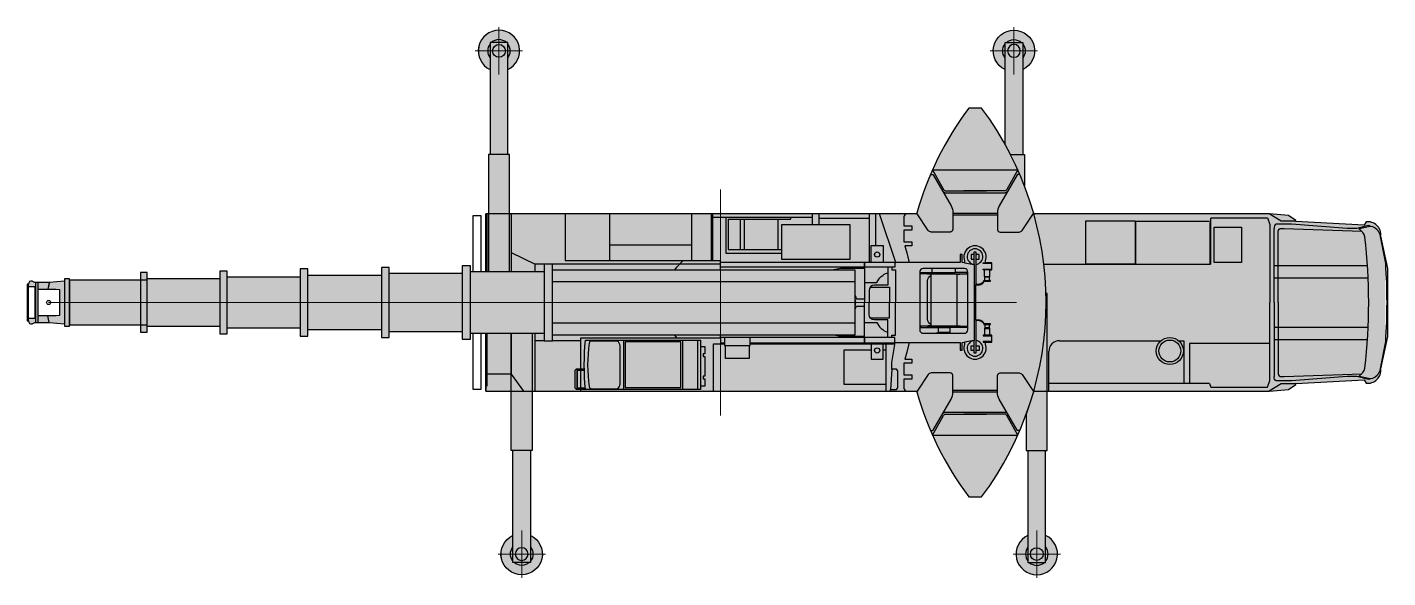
# Model space of a CAD drawing. Header units: millimetres. Extents: x 290079 to 313062, y 17562 to 52858.
# Drawn here: x 290079 to 313062, y 17562 to 26862 of the extents above; entities that cross this region are included whole.
import ezdxf

# ---------------------------------------------------------------- set-up
doc = ezdxf.new("R2010")
doc.units = ezdxf.units.MM
doc.set_wipeout_variables(frame=1)
doc.layers.add('Техника. Кран GROVE GMK6300L-1', color=250, linetype='Continuous')
doc.layers.add('Техника. Кран GROVE GMK6300L-1 Штрих', color=7, linetype='Continuous', true_color=0xffdb70)

# ---------------------------------------------------------------- blocks, each defined once
blk = doc.blocks.new('GROVE GMK6300L-20200707.011')
at = {"layer": 'Техника. Кран GROVE GMK6300L-1 Штрих'}
h = blk.add_hatch(color=256, dxfattribs=at)
h.dxf.hatch_style = 1
h.paths.add_polyline_path([(270, -358), (270, -402), (359, -402), (359, 402), (270, 402), (270, 358)])
h.paths.add_polyline_path([(270, 358), (15, 336), (-178, 336), (-178, 225), (-7, 227), (124, 227), (186, 217), (186, -217), (124, -227), (-7, -227), (15, -336), (270, -358)])
h.paths.add_polyline_path([(15, -336), (-7, -227), (-178, -225), (-178, -336)], flags=17)
h.paths.add_polyline_path([(-178, 336), (-229, 336), (-273, 358, 0.535185), (-337, 312), (-337, 271), (-230, 271), (-230, -271), (-337, -271), (-337, -312, 0.535185), (-273, -358), (-229, -336), (-178, -336)])
h.paths.add_polyline_path([(-337, 312), (-359, 312), (-359, -312), (-337, -312)])
at = {"color": 0, "linetype": 'ByBlock', "lineweight": -2, "transparency": 16777216}
blk.add_line((270, 358), (270, -358), dxfattribs=at)
blk.add_lwpolyline([(359, 402), (270, 402), (270, 358), (15, 336), (-229, 336), (-273, 358, 0.535185), (-337, 312), (-359, 312), (-359, -312), (-337, -312, 0.535185), (-273, -358), (-229, -336), (15, -336), (270, -358), (270, -402), (359, -402)], format="xyb", close=True, dxfattribs=at)
for points in [[(-337, -312), (-337, 312)], [(-337, 271), (-230, 271), (-230, -271), (-337, -271)], [(-213, -335), (-213, 335)], [(-178, 336), (-178, -336)], [(15, 336), (-7, 227)], [(-178, 225), (-7, 227), (124, 227), (186, 217), (186, -217), (124, -227), (-7, -227), (-178, -225)], [(15, -336), (-7, -227)]]:
    blk.add_lwpolyline(points, dxfattribs=at)
blk.add_circle((3, 0), 35, dxfattribs=at)
blk = doc.blocks.new('GROVE GMK6300L-20200707.191159')
at = {"layer": 'Техника. Кран GROVE GMK6300L-1 Штрих'}
h = blk.add_hatch(color=256, dxfattribs=at)
h.dxf.hatch_style = 1
edge = h.paths.add_edge_path()
edge.add_line((3961, 1495), (-9276, 1495))
edge.add_line((-9276, 1495), (-9595, 1472))
edge.add_line((-9595, 1472), (-9718, 1383))
edge.add_line((-9718, 1383), (-9718, 1366))
edge.add_line((-9718, 1366), (-10874, 1305))
edge.add_line((-10874, 1305), (-10905, 1363))
edge.add_arc((-10934, 1144), 221, 82.5148, 185.5947)
edge.add_line((-11154, 1122), (-11272, 577))
edge.add_line((-11272, 577), (-11272, -577))
edge.add_line((-11272, -577), (-11154, -1122))
edge.add_arc((-10934, -1144), 221, 174.4053, 277.4852)
edge.add_line((-10905, -1363), (-10874, -1305))
edge.add_line((-10874, -1305), (-9718, -1366))
edge.add_line((-9718, -1366), (-9718, -1383))
edge.add_line((-9718, -1383), (-9595, -1472))
edge.add_line((-9595, -1472), (-9276, -1495))
edge.add_line((-9276, -1495), (3961, -1495))
edge.add_line((3961, -1495), (3961, 1495))
h = blk.add_hatch(color=256, dxfattribs=at)
h.dxf.hatch_style = 1
h.set_gradient(color1=(92, 92, 92), color2=(209, 209, 209), tint=1)
edge = h.paths.add_edge_path()
edge.add_line((-11146, -1114), (-11231, -659))
edge.add_arc((-1689, 0), 9565, 176.0465, 183.9535, ccw=False)
edge.add_line((-11231, 659), (-11146, 1114))
edge.add_arc((-10929, 1081), 220, 125.8926, 171.481, ccw=False)
edge.add_arc((-10973, 1151), 138, 88.7132, 127.8102, ccw=False)
edge.add_line((-10970, 1289), (-10795, 1248))
edge.add_arc((-10797, 1241), 7.49, -46.3373, 69.7409, ccw=False)
edge.add_arc((-10704, 1077), 182, 118.982, 170.4183)
edge.add_arc((-1796, 0), 9155, 173.0532, 186.9468)
edge.add_arc((-10704, -1077), 182, 189.5817, 241.018)
edge.add_arc((-10797, -1241), 7.49, -69.7409, 46.3373, ccw=False)
edge.add_line((-10795, -1248), (-10970, -1289))
edge.add_arc((-10973, -1151), 138, 232.1898, 271.2868, ccw=False)
edge.add_arc((-10929, -1081), 220, 188.519, 234.1074, ccw=False)
at = {"color": 0, "linetype": 'ByBlock', "lineweight": -2, "transparency": 16777216}
for p, q in [((-5547, 1495), (-5547, 829)), ((-5139, 1495), (-5139, 897)), ((3130, 1495), (3130, -647)), ((3961, 1495), (3961, -1495)), ((3538, -1495), (3538, 1213)), ((3538, 1213), (3945, 1213)), ((-5139, 897), (-4731, 643)), ((-7742, 647), (-7826, 647)), ((-5729, 647), (-7438, 647)), ((-4736, 647), (3130, 647)), ((-5321, -647), (-7010, -647)), ((-4548, -647), (3130, -647)), ((-5139, -1495), (-5139, -829)), ((-4731, -1495), (-4731, -829))]:
    blk.add_line(p, q, dxfattribs=at)
for points in [[(3961, 1495), (-9276, 1495), (-9595, 1472), (-9718, 1383), (-9718, 1366), (-10874, 1305), (-10905, 1363, 0.482772), (-11154, 1122), (-11272, 577), (-11272, -577), (-11154, -1122, 0.482772), (-10905, -1363), (-10874, -1305), (-9718, -1366), (-9718, -1383), (-9595, -1472), (-9276, -1495), (3961, -1495)], [(-11146, -1114), (-11231, -659, -0.034515), (-11231, 659), (-11146, 1114, -0.201582), (-11058, 1260, -0.172267), (-10970, 1289), (-10795, 1248, -0.554755), (-10792, 1236, 0.228279), (-10883, 1107, 0.060697), (-10883, -1107, 0.228279), (-10792, -1236, -0.554755), (-10795, -1248), (-10970, -1289, -0.172267), (-11058, -1260, -0.201582)]]:
    blk.add_lwpolyline(points, format="xyb", close=True, dxfattribs=at)
for points in [[(-9717, 1372), (-9472, 1372), (-9267, 1495)], [(-8284, 1428), (-9240, 1428), (-9279, 1318), (-9279, 0)], [(3945, -1495), (3945, 1412)], [(-9354, 0), (-9354, 1252)], [(-8258, 1366), (-5547, 1366)], [(-11154, 1122), (-11146, 1114)], [(-9354, 0), (-9354, -1252)], [(-8284, -1428), (-9240, -1428), (-9279, -1318), (-9279, 0)], [(-8279, -1424), (-8279, -647)], [(-8268, -1352), (-8268, -647)], [(-7010, -1366), (-7010, -647)], [(-11154, -1122), (-11146, -1114)], [(-9717, -1372), (-9472, -1372), (-9267, -1495)], [(-8258, -1366), (-7010, -1366)]]:
    blk.add_lwpolyline(points, dxfattribs=at)
at = {"linetype": 'ByBlock', "lineweight": -2}
for points in [[(-8258, 1366), (-8284, 1428)], [(3538, 1213), (3329, 1495)], [(-9279, 693), (-7921, 693), (-7921, 1366)], [(-7826, 647), (-7826, 1366)], [(-9354, 626), (-10929, 626)], [(-9354, 419), (-10941, 419)], [(-9354, -419), (-10941, -419)], [(-9354, -626), (-10929, -626)], [(-7010, -647), (-8279, -647)], [(3538, -844), (3130, -647)]]:
    blk.add_lwpolyline(points, dxfattribs=at)
at = {"color": 0, "linetype": 'ByBlock', "lineweight": -2, "transparency": 16777216}
blk.add_lwpolyline([(4048, 1472), (4178, 1472), (4178, -1472), (4048, -1472)], close=True, dxfattribs=at)
for points in [[(-10967, 1294), (-10946, 1299), (-10750, 1248), (-10585, 1251), (-9645, 1325), (-9404, 1325, -0.414214), (-9354, 1275), (-9354, 1252)], [(-9422, 0), (-9422, 1203, 0.414214), (-9471, 1252), (-9520, 1252), (-10832, 1204)], [(-9422, 0), (-9422, -1203, -0.414214), (-9471, -1252), (-9520, -1252), (-10832, -1204)], [(-10967, -1294), (-10946, -1299), (-10750, -1248), (-10585, -1251), (-9645, -1325), (-9404, -1325, 0.414214), (-9354, -1275), (-9354, -1252)]]:
    blk.add_lwpolyline(points, format="xyb", dxfattribs=at)
at = {"linetype": 'ByBlock', "lineweight": -2}
for points in [[(-8337, -1270), (-8802, -1270), (-8802, -674), (-8337, -674)], [(-6171, -647), (-6171, -1377), (-7007, -1377), (-7007, -647)]]:
    blk.add_lwpolyline(points, close=True, dxfattribs=at)
for radius in [229, 185]:
    blk.add_circle((-7590, 819), radius, dxfattribs=at)
at = {"color": 0, "linetype": 'ByBlock', "lineweight": -2, "transparency": 16777216}
blk.add_circle((0, 0), 949, dxfattribs=at)
for centre, start, end in [((-5729, 829), 270, 0), ((-5321, -829), 0, 90), ((-4548, -829), 90, 180)]:
    blk.add_arc(centre, 183, start, end, dxfattribs=at)
blk = doc.blocks.new('GROVE GMK6300L-20200707.175307')
at = {"linetype": 'ByBlock', "lineweight": -2}
blk.add_wipeout([(111, -3285), (111, -3285), (375, -2897), (605, -2489), (799, -2062), (956, -1620), (1075, -1166), (1155, -704), (1195, -237), (1195, 232), (1155, 699), (1076, 1161), (958, 1615), (801, 2057), (607, 2484), (378, 2893), (114, 3281), (111, 3285), (-107, 3285), (-107, 3285), (-370, 2897), (-600, 2489), (-794, 2062), (-952, 1620), (-985, 1507), (-977, 1495), (-1150, 1495), (-1150, 1495), (-1169, 1491), (-1185, 1480), (-1196, 1464), (-1200, 1445), (-1200, 1445), (-1200, 1294), (-1070, 1294), (-1070, 1224), (-1200, 1224), (-1200, 1025), (-1070, 1025), (-1070, 955), (-1188, 955), (-1188, 955), (-1102, 605), (-1054, 247), (-1047, -113), (-1080, -473), (-1152, -826), (-1188, -955), (-1070, -955), (-1070, -1025), (-1200, -1025), (-1200, -1224), (-1070, -1224), (-1070, -1294), (-1200, -1294), (-1200, -1445), (-1200, -1445), (-1196, -1464), (-1185, -1480), (-1169, -1491), (-1150, -1495), (-1150, -1495), (-977, -1495), (-985, -1507), (-985, -1507), (-837, -1952), (-653, -2383), (-432, -2796), (-176, -3190), (-107, -3285)], dxfattribs=at)
at = {"layer": 'Техника. Кран GROVE GMK6300L-1 Штрих', "true_color": 0xadadad}
h = blk.add_hatch(color=253, dxfattribs=at)
h.dxf.hatch_style = 1
edge = h.paths.add_edge_path()
edge.add_line((-107, -3285), (111, -3285))
edge.add_arc((-4300, 0), 5500, 323.3252, 396.6748)
edge.add_line((111, 3285), (-107, 3285))
edge.add_arc((4305, 0), 5500, 143.3252, 164.1009)
edge.add_line((-985, 1507), (-977, 1495))
edge.add_line((-977, 1495), (-1150, 1495))
edge.add_arc((-1150, 1445), 49.9, 89.8815, 180.1627)
edge.add_line((-1200, 1445), (-1200, 1294))
edge.add_line((-1200, 1294), (-1070, 1294))
edge.add_line((-1070, 1294), (-1070, 1224))
edge.add_line((-1070, 1224), (-1200, 1224))
edge.add_line((-1200, 1224), (-1200, 1025))
edge.add_line((-1200, 1025), (-1070, 1025))
edge.add_line((-1070, 1025), (-1070, 955))
edge.add_line((-1070, 955), (-1188, 955))
edge.add_arc((-4300, 0), 3255, -17.0615, 17.0615, ccw=False)
edge.add_line((-1188, -955), (-1070, -955))
edge.add_line((-1070, -955), (-1070, -1025))
edge.add_line((-1070, -1025), (-1200, -1025))
edge.add_line((-1200, -1025), (-1200, -1224))
edge.add_line((-1200, -1224), (-1070, -1224))
edge.add_line((-1070, -1224), (-1070, -1294))
edge.add_line((-1070, -1294), (-1200, -1294))
edge.add_line((-1200, -1294), (-1200, -1445))
edge.add_arc((-1150, -1445), 49.9, 179.8373, 270.1185)
edge.add_line((-1150, -1495), (-977, -1495))
edge.add_line((-977, -1495), (-985, -1507))
edge.add_arc((4305, 0), 5500, 195.8991, 216.6748)
at = {"color": 0, "linetype": 'ByBlock', "lineweight": -2, "transparency": 16777216}
for p, q in [((-718, 2242), (722, 2242)), ((-718, -2242), (722, -2242))]:
    blk.add_line(p, q, dxfattribs=at)
blk.add_lwpolyline([(-107, -3285), (111, -3285, 0.331443), (111, 3285), (-107, 3285, 0.0909), (-985, 1507), (-977, 1495), (-1150, 1495, 0.415652), (-1200, 1445), (-1200, 1294), (-1070, 1294), (-1070, 1224), (-1200, 1224), (-1200, 1025), (-1070, 1025), (-1070, 955), (-1188, 955, -0.149999), (-1188, -955), (-1070, -955), (-1070, -1025), (-1200, -1025), (-1200, -1224), (-1070, -1224), (-1070, -1294), (-1200, -1294), (-1200, -1445, 0.415652), (-1150, -1495), (-977, -1495), (-985, -1507, 0.0909)], format="xyb", close=True, dxfattribs=at)
for points in [[(-754, 2160), (-713, 2160, -0.228147), (-705, 2155), (-405, 1632, -0.132043), (-375, 1520), (-375, 1235, -0.415479), (-420, 1190), (-740, 1190, -0.249112), (-790, 1217), (-977, 1495)], [(-718, 2242), (-531, 1910, 0.265892), (-490, 1885), (193, 1885)], [(722, 2242), (536, 1910, -0.265892), (495, 1885), (-188, 1885)], [(758, 2160), (717, 2160, 0.228147), (710, 2155), (409, 1632, 0.132043), (380, 1520), (380, 1235, 0.415479), (425, 1190), (745, 1190, 0.249112), (794, 1217), (989, 1506)], [(-547, 1880, 0.26842), (-504, 1855), (504, 1855, 0.268226), (547, 1880)], [(-754, -2160), (-713, -2160, 0.228147), (-705, -2155), (-405, -1632, 0.132043), (-375, -1520), (-375, -1235, 0.415479), (-420, -1190), (-740, -1190, 0.249112), (-790, -1217), (-977, -1495)], [(758, -2160), (717, -2160, -0.228147), (710, -2155), (409, -1632, -0.132043), (380, -1520), (380, -1235, -0.415479), (425, -1190), (745, -1190, -0.249112), (794, -1217), (989, -1506)], [(-718, -2242), (-531, -1910, -0.265892), (-490, -1885), (193, -1885)], [(-547, -1880, -0.26842), (-504, -1855), (504, -1855, -0.268226), (547, -1880)], [(722, -2242), (536, -1910, 0.265892), (495, -1885), (-188, -1885)]]:
    blk.add_lwpolyline(points, format="xyb", dxfattribs=at)
for points in [[(-375, 1483), (380, 1483)], [(-371, 1510), (380, 1510)], [(-375, -1483), (380, -1483)], [(-371, -1510), (380, -1510)], [(-107, -3285), (111, -3285)]]:
    blk.add_lwpolyline(points, dxfattribs=at)
blk = doc.blocks.new('GROVE GMK6300L-20200707.18502')
at = {"color": 0, "linetype": 'ByBlock', "lineweight": -2, "transparency": 16777216}
blk.add_wipeout([(4476, 669), (4476, 683), (4476, 703), (4476, 703), (4485, 734), (4488, 766), (4485, 799), (4478, 830), (4464, 860), (4446, 887), (4424, 910), (4398, 929), (4369, 944), (4338, 953), (4306, 957), (4273, 955), (4242, 948), (4212, 935), (4185, 917), (4161, 895), (4141, 870), (4126, 841), (4116, 810), (4112, 778), (4113, 745), (4120, 714), (4124, 703), (4124, 668), (4085, 675), (4085, 808), (4050, 808), (4050, 675), (2962, 675), (2689, 1496), (2685, 1500), (-2622, 1500), (-2622, 710), (-5, 710), (-5, -600), (-2367, -600), (-2367, -1496), (2872, -1496), (2872, -1467), (2972, -1467), (2997, -1442), (2997, -1152), (2972, -1127), (2892, -1127), (2892, -1014), (2952, -675), (4050, -675), (4050, -808), (4085, -808), (4085, -675), (4124, -668), (4124, -703), (4124, -703), (4115, -734), (4112, -766), (4114, -799), (4122, -830), (4135, -860), (4153, -887), (4176, -910), (4202, -929), (4231, -944), (4262, -953), (4294, -957), (4327, -955), (4358, -948), (4388, -935), (4415, -917), (4439, -895), (4459, -870), (4474, -841), (4483, -810), (4488, -778), (4486, -745), (4480, -714), (4476, -703), (4476, -683), (4476, -669), (4584, -669), (4584, -550), (4550, -550), (4550, -438), (4543, -426), (4543, -374), (4564, -373), (4564, -359), (4461, -359), (4461, -359), (4446, -338), (4426, -319), (4403, -306), (4377, -297), (4351, -294), (4324, -296), (4315, -298), (4315, 298), (4315, 298), (4341, 294), (4368, 295), (4394, 302), (4418, 314), (4439, 331), (4456, 351), (4461, 359), (4564, 359), (4564, 373), (4543, 374), (4543, 426), (4550, 438), (4550, 550), (4584, 550), (4584, 669)], dxfattribs=at)
at = {"layer": 'Техника. Кран GROVE GMK6300L-1 Штрих', "transparency": 16777216}
h = blk.add_hatch(color=256, dxfattribs=at)
h.dxf.hatch_style = 1
edge = h.paths.add_edge_path()
edge.add_line((4584, 669), (4476, 669))
edge.add_line((4476, 669), (4476, 683))
edge.add_line((4476, 683), (4476, 703))
edge.add_arc((4300, 769), 188, 339.4519, 560.5481)
edge.add_line((4124, 703), (4124, 668))
edge.add_line((4124, 668), (4085, 675))
edge.add_line((4085, 675), (4085, 808))
edge.add_line((4085, 808), (4050, 808))
edge.add_line((4050, 808), (4050, 675))
edge.add_line((4050, 675), (2962, 675))
edge.add_line((2962, 675), (2689, 1496))
edge.add_line((2689, 1496), (2685, 1500))
edge.add_line((2685, 1500), (-2622, 1500))
edge.add_line((-2622, 1500), (-2622, 710))
edge.add_line((-2622, 710), (-5, 710))
edge.add_line((-5, 710), (-5, -600))
edge.add_line((-5, -600), (-2367, -600))
edge.add_line((-2367, -600), (-2367, -1496))
edge.add_line((-2367, -1496), (2872, -1496))
edge.add_line((2872, -1496), (2872, -1467))
edge.add_line((2872, -1467), (2972, -1467))
edge.add_line((2972, -1467), (2997, -1442))
edge.add_line((2997, -1442), (2997, -1152))
edge.add_line((2997, -1152), (2972, -1127))
edge.add_line((2972, -1127), (2892, -1127))
edge.add_line((2892, -1127), (2892, -1014))
edge.add_line((2892, -1014), (2952, -675))
edge.add_line((2952, -675), (4050, -675))
edge.add_line((4050, -675), (4050, -808))
edge.add_line((4050, -808), (4085, -808))
edge.add_line((4085, -808), (4085, -675))
edge.add_line((4085, -675), (4124, -668))
edge.add_line((4124, -668), (4124, -703))
edge.add_arc((4300, -769), 188, 159.4519, 380.5481)
edge.add_line((4476, -703), (4476, -683))
edge.add_line((4476, -683), (4476, -669))
edge.add_line((4476, -669), (4584, -669))
edge.add_line((4584, -669), (4584, -550))
edge.add_line((4584, -550), (4550, -550))
edge.add_line((4550, -550), (4550, -438))
edge.add_line((4550, -438), (4543, -426))
edge.add_line((4543, -426), (4543, -374))
edge.add_line((4543, -374), (4564, -373))
edge.add_line((4564, -373), (4564, -359))
edge.add_line((4564, -359), (4461, -359))
edge.add_arc((4349, -423), 129, 29.379, 105.2585)
edge.add_line((4315, -298), (4315, 298))
edge.add_arc((4349, 423), 129, 254.7415, 330.621)
edge.add_line((4461, 359), (4564, 359))
edge.add_line((4564, 359), (4564, 373))
edge.add_line((4564, 373), (4543, 374))
edge.add_line((4543, 374), (4543, 426))
edge.add_line((4543, 426), (4550, 438))
edge.add_line((4550, 438), (4550, 550))
edge.add_line((4550, 550), (4584, 550))
edge.add_line((4584, 550), (4584, 669))
h = blk.add_hatch(color=256, dxfattribs=at)
h.dxf.hatch_style = 1
h.set_gradient(color1=(92, 92, 92), color2=(173, 173, 173), tint=1, name='CYLINDER')
h.paths.add_polyline_path([(3553, 476), (3553, -393), (3997, -393), (3997, 476)])
h = blk.add_hatch(color=256, dxfattribs=at)
h.dxf.hatch_style = 1
h.set_gradient(color1=(140, 140, 140), color2=(230, 230, 230), tint=1)
edge = h.paths.add_edge_path()
edge.add_arc((577, -1054), 2821, 172.5522, 187.4478)
edge.add_arc((-2177, -1414), 42.5, 187.1103, 270)
edge.add_line((-2177, -1457), (-1745, -1457))
edge.add_arc((-1784, -1378), 87.5, 296.6678, 361.8549)
edge.add_line((-1696, -1376), (-1696, -1054))
edge.add_line((-1696, -1054), (-1696, -732))
edge.add_arc((-1784, -729), 87.5, 358.1451, 423.3322)
edge.add_line((-1745, -651), (-2177, -651))
edge.add_arc((-2177, -693), 42.5, 90, 172.8897)
at = {"layer": 'Техника. Кран GROVE GMK6300L-1 Штрих', "true_color": 0xd4d4d4, "transparency": 16777216}
h = blk.add_hatch(color=254, dxfattribs=at)
h.dxf.hatch_style = 1
h.paths.add_polyline_path([(-667, -664), (-1612, -664), (-1612, -1436), (-667, -1436)])
at = {"color": 0, "linetype": 'ByBlock', "lineweight": -2, "transparency": 16777216}
for p, q in [((-1876, 1500), (-1876, 710)), ((-484, 710), (-484, 1500)), ((-160, 1500), (-160, 710)), ((-127, 710), (-127, 1500)), ((-1873, 976), (-481, 976)), ((2434, 594), (2434, 0)), ((3493, 482), (4057, 482)), ((3577, 506), (3972, 506)), ((4460, 438), (4550, 438)), ((4543, 426), (4467, 426)), ((4467, 374), (4543, 374)), ((2434, -594), (2434, 0)), ((3493, -399), (4057, -399)), ((3677, -422), (3872, -422)), ((4460, -438), (4550, -438)), ((4467, -374), (4543, -374)), ((4543, -426), (4467, -426)), ((-1637, -635), (-1637, -1472)), ((-642, -635), (-642, -1472)), ((-380, -1472), (-380, -635)), ((3875, -516), (3675, -516)), ((3677, -502), (3872, -502))]:
    blk.add_line(p, q, dxfattribs=at)
for points in [[(4584, 669), (4476, 669), (4476, 683), (4476, 703, 1.442787), (4124, 703), (4124, 668), (4085, 675), (4085, 808), (4050, 808), (4050, 675), (2962, 675), (2689, 1496), (2685, 1500), (-2622, 1500), (-2622, 710), (-5, 710), (-5, -600), (-2367, -600), (-2367, -1496), (2872, -1496), (2872, -1467), (2972, -1467), (2997, -1442), (2997, -1152), (2972, -1127), (2892, -1127), (2892, -1014), (2952, -675), (4050, -675), (4050, -808), (4085, -808), (4085, -675), (4124, -668), (4124, -703, 1.442787), (4476, -703), (4476, -683), (4476, -669), (4584, -669), (4584, -550), (4550, -550), (4550, -438), (4543, -426), (4543, -374), (4564, -373), (4564, -359), (4461, -359, 0.343739), (4315, -298), (4315, 298, 0.343739), (4461, 359), (4564, 359), (4564, 373), (4543, 374), (4543, 426), (4550, 438), (4550, 550), (4584, 550), (4584, 669)], [(2434, 576), (2115, 576, 0.06767), (1885, 546, 0.36834), (1786, 407), (1786, 248, 0.402947), (1836, 200), (2106, 200, -0.315007), (2299, 61), (2434, 61)], [(2434, 338), (2641, 338, -0.197446), (2825, 503)], [(2827, 594), (2827, 295), (2600, 295, 0.405116), (2510, 201), (2510, 0)], [(3553, -371, -0.279094), (3499, -282), (3499, 365, -0.279094), (3553, 454)], [(4449, 359, -0.057818), (4433, 338, -0.271969), (4315, 308)], [(2827, -594), (2827, -295), (2600, -295, -0.405116), (2510, -201), (2510, 0)], [(2434, -576), (2115, -576, -0.06767), (1885, -546, -0.36834), (1786, -407), (1786, -248, -0.402947), (1836, -200), (2106, -200, 0.315007), (2299, -61), (2434, -61)], [(2434, -338), (2641, -338, 0.197446), (2825, -503)], [(4449, -359, 0.057818), (4433, -338, 0.271958), (4315, -308, 0.271958)]]:
    blk.add_lwpolyline(points, format="xyb", dxfattribs=at)
for points in [[(-127, 1440), (1557, 1440)], [(1039, 830), (96, 830), (96, 1440)], [(129, 1405), (129, 895), (1039, 895)], [(129, 1405), (1180, 1405)], [(336, 895), (336, 1405)], [(406, 895), (406, 1405)], [(977, 895), (977, 1405)], [(1180, 1440), (1180, 1405)], [(1557, 1318), (1557, 1500)], [(1669, 1318), (1669, 1500)], [(1669, 1427), (2512, 1427)], [(2512, 1500), (2512, 683)], [(2624, 960), (2624, 1500)], [(2548, 683), (2548, 960), (2746, 960), (2746, 683)], [(4285, 810), (4233, 810), (4233, 731), (4285, 731)], [(4285, 640), (4285, 855), (4315, 855), (4315, 298)], [(4315, 731), (4368, 731), (4368, 810), (4315, 810)], [(2892, 594), (2892, 550), (2954, 550), (2954, 0)], [(2944, 675), (2962, 675)], [(3553, 476), (3506, 476), (3493, 482), (3389, 482), (3387, 484), (3387, 505), (3577, 506), (3577, 573)], [(3997, 476), (4044, 476), (4057, 482), (4160, 482), (4162, 484), (4163, 505), (3972, 506), (3972, 573)], [(4124, 668), (4285, 640), (4285, -640), (4124, -668)], [(4584, 657), (4440, 657), (4440, 669), (4476, 669)], [(4440, 550), (4440, 562), (4584, 562)], [(4550, 550), (4440, 550)], [(4461, 359), (4446, 359), (4446, 373), (4467, 374), (4467, 426), (4460, 438), (4460, 550)], [(2532, 260), (2853, 260), (2853, 0)], [(2532, -260), (2853, -260), (2853, 0)], [(2892, -594), (2892, -550), (2954, -550), (2954, 0)], [(3553, -393), (3506, -393), (3493, -399), (3389, -399), (3387, -401), (3387, -422), (3677, -422), (3677, -502), (3675, -506), (3675, -516), (3645, -516), (3645, -520)], [(3997, -393), (4044, -393), (4057, -399), (4160, -399), (4162, -401), (4163, -422), (3872, -422), (3872, -502), (3875, -506), (3875, -516), (3905, -516), (3905, -520)], [(4315, -298), (4315, -855), (4285, -855), (4285, -640)], [(4461, -359), (4446, -359), (4446, -373), (4467, -374), (4467, -426), (4460, -438), (4460, -550)], [(502, -683), (2434, -683), (2434, -594), (0, -594), (0, -683), (70, -683)], [(70, -594), (70, -724), (502, -724), (502, -594)], [(4550, -550), (4440, -550)], [(4440, -550), (4440, -562), (4584, -562)], [(4584, -657), (4440, -657), (4440, -669), (4476, -669)], [(-335, -741), (-265, -741), (-265, -866), (-294, -866), (-294, -911), (-265, -911), (-265, -1246), (-294, -1246), (-294, -1291), (-265, -1291), (-265, -1416), (-335, -1416)], [(-118, -1491), (-118, -701), (70, -701)], [(482, -724), (482, -946), (82, -946), (82, -724)], [(502, -701), (2947, -701)], [(2792, -1386), (2092, -1386), (2092, -801), (2548, -801)], [(2548, -701), (2548, -960), (2746, -960), (2746, -701)], [(2746, -801), (2792, -801)], [(2792, -701), (2792, -1496)], [(4285, -810), (4233, -810), (4233, -731), (4285, -731)], [(4315, -731), (4368, -731), (4368, -810), (4315, -810)], [(-2300, -1125), (-2438, -1125), (-2463, -1150), (-2463, -1440), (-2438, -1465), (-2280, -1465)], [(-2428, -1125), (-2428, -1465)], [(2892, -1127), (2872, -1467)], [(-2299, -1150), (-2423, -1150), (-2423, -1440), (-2283, -1440)]]:
    blk.add_lwpolyline(points, dxfattribs=at)
for points in [[(1039, 1317), (2187, 1317), (2187, 729), (1039, 729)], [(2434, 683), (2434, 594), (0, 594), (0, 683)], [(2434, 594), (2434, 683), (2944, 683), (2944, 594)], [(3553, 476), (3553, -393), (3997, -393), (3997, 476)], [(-667, -664), (-1612, -664), (-1612, -1436), (-667, -1436)], [(2434, -594), (2434, -683), (2944, -683), (2944, -594)]]:
    blk.add_lwpolyline(points, close=True, dxfattribs=at)
for points in [[(3365, -460, 0.414979), (3425, -520), (4120, -520, 0.415493), (4180, -460), (4180, 42), (4180, 513, 0.415493), (4120, 573), (3425, 573, 0.414979), (3365, 513)], [(1850, 188), (2113, 188, -0.885977), (2113, -188), (1850, -188, -0.99959)], [(-335, -635), (-335, -1472), (-2280, -1472, -0.049898), (-2280, -635)], [(-2220, -688, 0.065086), (-2220, -1419, 0.378316), (-2177, -1457), (-1745, -1457, 0.292359), (-1696, -1376), (-1696, -1054), (-1696, -732, 0.292359), (-1745, -651), (-2177, -651, 0.378316)]]:
    blk.add_lwpolyline(points, format="xyb", close=True, dxfattribs=at)
for centre in [(2647, 810), (2647, -810)]:
    blk.add_circle(centre, 44.8, dxfattribs=at)
at = {"color": 0, "linetype": 'ByBlock', "lineweight": 5, "transparency": 16777216}
blk.add_circle((0, 0), 119, dxfattribs=at)
at = {"color": 0, "linetype": 'ByBlock', "lineweight": -2, "transparency": 16777216}
for centre, start, end in [((4300, 775), 276.5394, 263.5125), ((4300, -775), 96.4875, 83.4606)]:
    blk.add_arc(centre, 132, start, end, dxfattribs=at)
blk = doc.blocks.new('GROVE GMK6300L-20200707.192123')
at = {"linetype": 'ByBlock', "lineweight": -2}
blk.add_wipeout([(150, 2270), (-150, 2270), (-150, 316), (-150, 316), (-246, 248), (-315, 153), (-348, 39), (-341, -78), (-296, -187), (-217, -275), (-113, -331), (3, -350), (119, -329), (222, -271), (299, -182), (342, -72), (347, 46), (312, 158), (242, 253), (150, 316)], dxfattribs=at)
at = {"layer": 'Техника. Кран GROVE GMK6300L-1 Штрих', "true_color": 0xadadad}
h = blk.add_hatch(color=253, dxfattribs=at)
h.dxf.hatch_style = 1
edge = h.paths.add_edge_path()
edge.add_line((150, 316), (150, 2270))
edge.add_line((150, 2270), (-150, 2270))
edge.add_line((-150, 2270), (-150, 316))
edge.add_arc((0, 0), 350, 115.3769, 424.6231)
at = {"color": 0, "linetype": 'ByBlock', "lineweight": -2, "transparency": 16777216}
blk.add_lwpolyline([(150, 316), (150, 2270), (-150, 2270), (-150, 316, 4.441518)], format="xyb", close=True, dxfattribs=at)
blk.add_lwpolyline([(-150, 316), (-150, -140), (150, -140), (150, 316)], dxfattribs=at)
at = {"color": 0, "linetype": 'ByBlock', "lineweight": 5}
for points in [[(0, 400), (0, 0)], [(-400, 0), (0, 0)], [(0, 0), (400, 0)], [(0, 0), (0, -400)]]:
    blk.add_lwpolyline(points, dxfattribs=at)
at = {"linetype": 'ByBlock', "lineweight": -2}
blk.add_circle((0, 0), 108, dxfattribs=at)
at = {"color": 0, "linetype": 'ByBlock', "lineweight": -2, "transparency": 16777216}
for start, end in [(142.3136, 217.6864), (322.3136, 37.6864), (227.6132, 312.3868)]:
    blk.add_arc((0, 0), 190, start, end, dxfattribs=at)
blk = doc.blocks.new('GROVE GMK6300L-20200707.192314')
at = {"linetype": 'ByBlock', "lineweight": -2}
blk.add_wipeout([(177.5, 2650), (-177.5, 2650), (-177.5, 0), (177.5, 0)], dxfattribs=at)
at = {"layer": 'Техника. Кран GROVE GMK6300L-1 Штрих'}
h = blk.add_hatch(color=256, dxfattribs=at)
h.dxf.hatch_style = 1
h.paths.add_polyline_path([(-177.5, 0), (177.5, 0), (177.5, 2650), (-177.5, 2650)])
at = {"color": 0, "linetype": 'ByBlock', "lineweight": -2, "transparency": 16777216}
blk.add_lwpolyline([(-177.5, 0), (177.5, 0), (177.5, 2650), (-177.5, 2650)], close=True, dxfattribs=at)
blk = doc.blocks.new('GROVE GMK6300L-20230103.10542')
at = {"color": 0, "linetype": 'ByBlock', "lineweight": -2, "transparency": 16777216}
blk.add_wipeout([(-265, 579), (-280, 594), (-280, 614), (-265, 629), (0, 629), (0, 670), (30, 694), (39, 694), (45, 698), (45, 698), (29, 715), (17, 735), (10, 757), (9, 781), (13, 804), (22, 825), (37, 844), (55, 859), (76, 869), (99, 874), (123, 873), (145, 867), (166, 855), (183, 839), (196, 819), (204, 797), (207, 775), (242, 792), (255, 795), (378, 795), (847, 670), (968, 670), (968, 670), (980, 668), (989, 661), (996, 651), (998, 640), (998, 640), (998, -640), (998, -640), (996, -651), (989, -661), (980, -668), (968, -670), (968, -670), (847, -670), (378, -795), (255, -795), (242, -792), (207, -775), (207, -775), (204, -799), (196, -821), (182, -840), (165, -856), (144, -867), (122, -873), (98, -874), (75, -869), (54, -858), (36, -843), (22, -824), (12, -803), (8, -780), (10, -756), (17, -734), (30, -714), (45, -698), (39, -694), (30, -694), (0, -670), (0, -629), (-265, -629), (-280, -614), (-280, -594), (-265, -579), (0, -579), (0, 579)], dxfattribs=at)
at = {"layer": 'Техника. Кран GROVE GMK6300L-1 Штрих', "transparency": 16777216}
h = blk.add_hatch(color=256, dxfattribs=at)
h.dxf.hatch_style = 1
edge = h.paths.add_edge_path()
edge.add_line((0, 579), (-265, 579))
edge.add_line((-265, 579), (-280, 594))
edge.add_line((-280, 594), (-280, 614))
edge.add_line((-280, 614), (-265, 629))
edge.add_line((-265, 629), (0, 629))
edge.add_line((0, 629), (0, 670))
edge.add_line((0, 670), (30, 694))
edge.add_line((30, 694), (39, 694))
edge.add_line((39, 694), (45, 698))
edge.add_arc((108, 775), 99.2, 0.2076432, 231.037104, ccw=False)
edge.add_line((207, 775), (242, 792))
edge.add_line((242, 792), (255, 795))
edge.add_line((255, 795), (378, 795))
edge.add_line((378, 795), (847, 670))
edge.add_line((847, 670), (968, 670))
edge.add_arc((968, 640), 30, -0.1945594, 89.9450815, ccw=False)
edge.add_line((998, 640), (998, -640))
edge.add_arc((968, -640), 30, -89.9450815, 0.1945594, ccw=False)
edge.add_line((968, -670), (847, -670))
edge.add_line((847, -670), (378, -795))
edge.add_line((378, -795), (255, -795))
edge.add_line((255, -795), (242, -792))
edge.add_line((242, -792), (207, -775))
edge.add_arc((108, -775), 99.2, 128.962896, 359.7923568, ccw=False)
edge.add_line((45, -698), (39, -694))
edge.add_line((39, -694), (30, -694))
edge.add_line((30, -694), (0, -670))
edge.add_line((0, -670), (0, -629))
edge.add_line((0, -629), (-265, -629))
edge.add_line((-265, -629), (-280, -614))
edge.add_line((-280, -614), (-280, -594))
edge.add_line((-280, -594), (-265, -579))
edge.add_line((-265, -579), (0, -579))
edge.add_line((0, -579), (0, 579))
h = blk.add_hatch(color=256, dxfattribs=at)
h.dxf.hatch_style = 1
h.set_gradient(color1=(92, 92, 92), color2=(173, 173, 173), tint=1, name='CYLINDER')
h.paths.add_polyline_path([(720, -429), (720, 439), (276, 439), (276, -429)])
at = {"color": 0, "linetype": 'ByBlock', "lineweight": -2, "transparency": 16777216}
for p, q in [((45, 698), (207, 775)), ((188, 550), (188, 469)), ((305, 497), (690, 497)), ((45, -698), (207, -775)), ((188, -545), (188, -459))]:
    blk.add_line(p, q, dxfattribs=at)
for points in [[(0, 579), (-265, 579), (-280, 594), (-280, 614), (-265, 629), (0, 629), (0, 670), (30, 694), (39, 694), (45, 698, -1.582293871), (207, 775), (242, 792), (255, 795), (378, 795), (847, 670), (968, 670, -0.41492758), (998, 640), (998, -640, -0.41492758), (968, -670), (847, -670), (378, -795), (255, -795), (242, -792), (207, -775, -1.582293871), (45, -698), (39, -694), (30, -694), (0, -670), (0, -629), (-265, -629), (-280, -614), (-280, -594), (-265, -579), (0, -579)], [(933, 630, -0.411926575), (918, 615), (318, 615, -0.999472822), (318, 645), (918, 645, -0.414496054)], [(933, -630, 0.411926575), (918, -615), (318, -615, 0.999472822), (318, -645), (918, -645, 0.414496054)]]:
    blk.add_lwpolyline(points, format="xyb", close=True, dxfattribs=at)
for points in [[(847, -670), (0, -670), (0, -579), (0, 670), (847, 670)], [(0, 579), (0, 629)], [(998, 550), (0, 550)], [(113, 642), (8, 642)], [(8, 566), (113, 566)], [(133, 442), (111, 442), (111, 469), (133, 469)], [(133, 550), (133, -550)], [(158, 550), (158, -550)], [(158, 469), (837, 469)], [(837, 442), (158, 442)], [(188, 442), (188, -432)], [(253, 469), (253, 477), (258, 477), (258, 497), (305, 497), (305, 550)], [(743, 469), (743, 477), (738, 477), (738, 497), (690, 497), (690, 550)], [(837, 550), (837, -550)], [(862, 550), (862, -550)], [(862, 469), (885, 469), (885, 442), (862, 442)], [(896, 550), (896, -550)], [(998, -550), (0, -550)], [(0, -629), (0, -579)], [(8, -566), (113, -566)], [(113, -642), (8, -642)], [(133, -432), (111, -432), (111, -459), (133, -459)], [(837, -432), (158, -432)], [(158, -459), (837, -459)], [(414, -479), (397, -550)], [(582, -479), (599, -550)], [(862, -459), (885, -459), (885, -432), (862, -432)]]:
    blk.add_lwpolyline(points, dxfattribs=at)
for points in [[(113, 564), (113, 644), (8, 644), (8, 564)], [(720, -429), (720, 439), (276, 439), (276, -429)], [(113, -564), (113, -644), (8, -644), (8, -564)], [(374, -459), (374, -479), (622, -479), (622, -459)]]:
    blk.add_lwpolyline(points, close=True, dxfattribs=at)
at = {"color": 0, "linetype": 'ByBlock', "lineweight": 5, "transparency": 16777216}
blk.add_lwpolyline([(500, 651), (500, -651)], dxfattribs=at)
at = {"color": 0, "linetype": 'ByBlock', "lineweight": -2, "transparency": 16777216}
for centre in [(108, 775), (108, -775)]:
    blk.add_circle(centre, 30.4, dxfattribs=at)
blk = doc.blocks.new('*U62')
at = {"color": 0, "linetype": 'ByBlock', "lineweight": -2, "transparency": 16777216}
blk.add_lwpolyline([(-11337, 336), (-11360, 227)], dxfattribs=at)
at = {"color": 0, "linetype": 'ByBlock', "lineweight": -2, "transparency": 16777216, "rotation": 180}
blk.add_blockref('GROVE GMK6300L-20200707.192123', (-3742, 4250), dxfattribs=at)
at = {"color": 0, "linetype": 'ByBlock', "lineweight": -2, "transparency": 16777216, "xscale": -1, "rotation": 180}
blk.add_blockref('GROVE GMK6300L-20200707.192123', (4957, 4250), dxfattribs=at)
at = {"color": 0, "linetype": 'ByBlock', "lineweight": -2, "transparency": 16777216, "xscale": -1}
blk.add_blockref('GROVE GMK6300L-20200707.192123', (-3358, -4250), dxfattribs=at)
at = {"color": 0, "linetype": 'ByBlock', "lineweight": -2, "transparency": 16777216}
blk.add_blockref('GROVE GMK6300L-20200707.192123', (5343, -4250), dxfattribs=at)
at = {"color": 0, "linetype": 'ByBlock', "lineweight": -2, "transparency": 16777216, "rotation": 180}
blk.add_blockref('GROVE GMK6300L-20200707.192314', (-3742, 2500), dxfattribs=at)
at = {"color": 0, "linetype": 'ByBlock', "lineweight": -2, "transparency": 16777216, "xscale": -1, "rotation": 180}
blk.add_blockref('GROVE GMK6300L-20200707.192314', (4957, 2500), dxfattribs=at)
at = {"color": 0, "linetype": 'ByBlock', "lineweight": -2, "transparency": 16777216, "xscale": -1}
blk.add_blockref('GROVE GMK6300L-20200707.192314', (-3358, -2500), dxfattribs=at)
at = {"color": 0, "linetype": 'ByBlock', "lineweight": -2, "transparency": 16777216}
blk.add_blockref('GROVE GMK6300L-20200707.192314', (5343, -2500), dxfattribs=at)
at = {"color": 0, "linetype": 'ByBlock', "lineweight": -2, "transparency": 16777216, "rotation": 180}
blk.add_blockref('GROVE GMK6300L-20200707.191159', (0, 0), dxfattribs=at)
at = {"color": 0, "linetype": 'ByBlock', "lineweight": -2, "transparency": 16777216}
blk.add_blockref('GROVE GMK6300L-20200707.175307', (4300, 0), dxfattribs=at)
blk.add_blockref('GROVE GMK6300L-20200707.18502', (0, 0), dxfattribs=at)
blk.add_wipeout([(-10994, 375), (-10994, -375), (0, -375), (0, 375)], dxfattribs=at)
blk.add_blockref('GROVE GMK6300L-20200707.011', (-11353, 0), dxfattribs=at)
blk.add_wipeout([(-9687, 504), (-9800, 504), (-9800, -504), (-9687, -504)], dxfattribs=at)
at = {"layer": 'Техника. Кран GROVE GMK6300L-1 Штрих', "true_color": 0xadadad, "transparency": 16777216}
h = blk.add_hatch(color=253, dxfattribs=at)
h.dxf.hatch_style = 1
h.paths.add_polyline_path([(-10994, 375), (-10994, -375), (0, -375), (0, 375)])
at = {"color": 0, "linetype": 'ByBlock', "lineweight": -2, "transparency": 16777216}
blk.add_lwpolyline([(-10994, 375), (-10994, -375), (0, -375), (0, 375)], close=True, dxfattribs=at)
blk.add_wipeout([(0, -405), (-9687, -405), (-9687, 405), (0, 405)], dxfattribs=at)
at = {"layer": 'Техника. Кран GROVE GMK6300L-1 Штрих', "transparency": 16777216}
h = blk.add_hatch(color=256, dxfattribs=at)
h.dxf.hatch_style = 1
h.paths.add_polyline_path([(-9687, 504), (-9800, 504), (-9800, -504), (-9687, -504)])
at = {"layer": 'Техника. Кран GROVE GMK6300L-1 Штрих', "true_color": 0xadadad, "transparency": 16777216}
h = blk.add_hatch(color=253, dxfattribs=at)
h.dxf.hatch_style = 1
h.paths.add_polyline_path([(0, 405), (0, -405), (-9687, -405), (-9687, 405)])
at = {"color": 0, "linetype": 'ByBlock', "lineweight": -2, "transparency": 16777216}
for points in [[(-9687, 504), (-9800, 504), (-9800, -504), (-9687, -504)], [(0, 405), (0, -405), (-9687, -405), (-9687, 405)]]:
    blk.add_lwpolyline(points, close=True, dxfattribs=at)
blk.add_wipeout([(0, -434), (-8336, -434), (-8336, 434), (0, 434)], dxfattribs=at)
at = {"layer": 'Техника. Кран GROVE GMK6300L-1 Штрих', "true_color": 0xadadad, "transparency": 16777216}
h = blk.add_hatch(color=253, dxfattribs=at)
h.dxf.hatch_style = 1
h.paths.add_polyline_path([(0, 434), (0, -434), (-8336, -434), (-8336, 434)])
at = {"color": 0, "linetype": 'ByBlock', "lineweight": -2, "transparency": 16777216}
blk.add_wipeout([(-8336, 532), (-8455, 532), (-8455, -532), (-8336, -532)], dxfattribs=at)
at = {"layer": 'Техника. Кран GROVE GMK6300L-1 Штрих', "transparency": 16777216}
h = blk.add_hatch(color=256, dxfattribs=at)
h.dxf.hatch_style = 1
h.paths.add_polyline_path([(-8336, 532), (-8455, 532), (-8455, -532), (-8336, -532)])
at = {"color": 0, "linetype": 'ByBlock', "lineweight": -2, "transparency": 16777216}
for points in [[(-8336, 532), (-8455, 532), (-8455, -532), (-8336, -532)], [(0, 434), (0, -434), (-8336, -434), (-8336, 434)]]:
    blk.add_lwpolyline(points, close=True, dxfattribs=at)
blk.add_wipeout([(-6972, 570), (-7099, 570), (-7099, -570), (-6972, -570)], dxfattribs=at)
blk.add_wipeout([(0, -463), (-6972, -463), (-6972, 463), (0, 463)], dxfattribs=at)
at = {"layer": 'Техника. Кран GROVE GMK6300L-1 Штрих', "transparency": 16777216}
h = blk.add_hatch(color=256, dxfattribs=at)
h.dxf.hatch_style = 1
h.paths.add_polyline_path([(-6972, 570), (-7099, 570), (-7099, -570), (-6972, -570)])
at = {"layer": 'Техника. Кран GROVE GMK6300L-1 Штрих', "true_color": 0xadadad, "transparency": 16777216}
h = blk.add_hatch(color=253, dxfattribs=at)
h.dxf.hatch_style = 1
h.paths.add_polyline_path([(0, 463), (0, -463), (-6972, -463), (-6972, 463)])
at = {"color": 0, "linetype": 'ByBlock', "lineweight": -2, "transparency": 16777216}
for points in [[(-6972, 570), (-7099, 570), (-7099, -570), (-6972, -570)], [(0, 463), (0, -463), (-6972, -463), (-6972, 463)]]:
    blk.add_lwpolyline(points, close=True, dxfattribs=at)
blk.add_wipeout([(-5595, 590), (-5727, 590), (-5727, -590), (-5595, -590)], dxfattribs=at)
blk.add_wipeout([(0, -493), (-5595, -493), (-5595, 493), (0, 493)], dxfattribs=at)
at = {"layer": 'Техника. Кран GROVE GMK6300L-1 Штрих', "transparency": 16777216}
h = blk.add_hatch(color=256, dxfattribs=at)
h.dxf.hatch_style = 1
h.paths.add_polyline_path([(-5595, 590), (-5727, 590), (-5727, -590), (-5595, -590)])
at = {"layer": 'Техника. Кран GROVE GMK6300L-1 Штрих', "true_color": 0xadadad, "transparency": 16777216}
h = blk.add_hatch(color=253, dxfattribs=at)
h.dxf.hatch_style = 1
h.paths.add_polyline_path([(0, 493), (0, -493), (-5595, -493), (-5595, 493)])
at = {"color": 0, "linetype": 'ByBlock', "lineweight": -2, "transparency": 16777216}
for points in [[(-5595, 590), (-5727, 590), (-5727, -590), (-5595, -590)], [(0, 493), (0, -493), (-5595, -493), (-5595, 493)]]:
    blk.add_lwpolyline(points, close=True, dxfattribs=at)
blk.add_wipeout([(-4223, 619), (-4361, 619), (-4361, -619), (-4223, -619)], dxfattribs=at)
blk.add_wipeout([(0, -522), (-4223, -522), (-4223, 522), (0, 522)], dxfattribs=at)
at = {"layer": 'Техника. Кран GROVE GMK6300L-1 Штрих', "transparency": 16777216}
h = blk.add_hatch(color=256, dxfattribs=at)
h.dxf.hatch_style = 1
h.paths.add_polyline_path([(-4223, 619), (-4361, 619), (-4361, -619), (-4223, -619)])
at = {"layer": 'Техника. Кран GROVE GMK6300L-1 Штрих', "true_color": 0xadadad, "transparency": 16777216}
h = blk.add_hatch(color=253, dxfattribs=at)
h.dxf.hatch_style = 1
h.paths.add_polyline_path([(0, 522), (0, -522), (-4223, -522), (-4223, 522)])
at = {"color": 0, "linetype": 'ByBlock', "lineweight": -2, "transparency": 16777216}
for points in [[(-4223, 619), (-4361, 619), (-4361, -619), (-4223, -619)], [(0, 522), (0, -522), (-4223, -522), (-4223, 522)]]:
    blk.add_lwpolyline(points, close=True, dxfattribs=at)
blk.add_wipeout([(-2836, 648), (-2980, 648), (-2980, -648), (-2836, -648)], dxfattribs=at)
blk.add_wipeout([(-2836, 551), (-2836, -551), (2270, -551), (2270, 551)], dxfattribs=at)
at = {"layer": 'Техника. Кран GROVE GMK6300L-1 Штрих', "transparency": 16777216}
h = blk.add_hatch(color=256, dxfattribs=at)
h.dxf.hatch_style = 1
h.paths.add_polyline_path([(-2836, 648), (-2980, 648), (-2980, -648), (-2836, -648)])
h = blk.add_hatch(color=256, dxfattribs=at)
h.dxf.hatch_style = 1
h.paths.add_polyline_path([(-2836, 551), (2270, 551), (2270, -551), (-2836, -551)])
at = {"color": 0, "linetype": 'ByBlock', "lineweight": 9, "transparency": 16777216}
for p, q in [((0, 0), (0, 1911)), ((-11350, 0), (0, 0)), ((0, 0), (4998, 0)), ((0, -1911), (0, 0))]:
    blk.add_line(p, q, dxfattribs=at)
at = {"color": 0, "linetype": 'ByBlock', "lineweight": -2, "transparency": 16777216}
for p, q in [((2270, 349), (-2836, 349)), ((2270, -349), (-2836, -349))]:
    blk.add_line(p, q, dxfattribs=at)
for points in [[(-2836, 648), (-2980, 648), (-2980, -648), (-2836, -648)], [(-2836, 551), (2270, 551), (2270, -551), (-2836, -551)]]:
    blk.add_lwpolyline(points, close=True, dxfattribs=at)
at = {"color": 0, "linetype": 'ByBlock', "lineweight": -2, "transparency": 16777216, "xscale": 0.0009999999999999996, "yscale": 0.0009999999999999996, "zscale": 0.0009999999999999996}
blk.add_blockref('GROVE GMK6300L-20230103.10542', (4178, 0), dxfattribs=at)

msp = doc.modelspace()

# ---------------------------------------------------------------- block references
at = {"layer": 'Техника. Кран GROVE GMK6300L-1'}
msp.add_blockref('*U62', (301790, 22212), dxfattribs=at)

doc.saveas('drawing.dxf')
